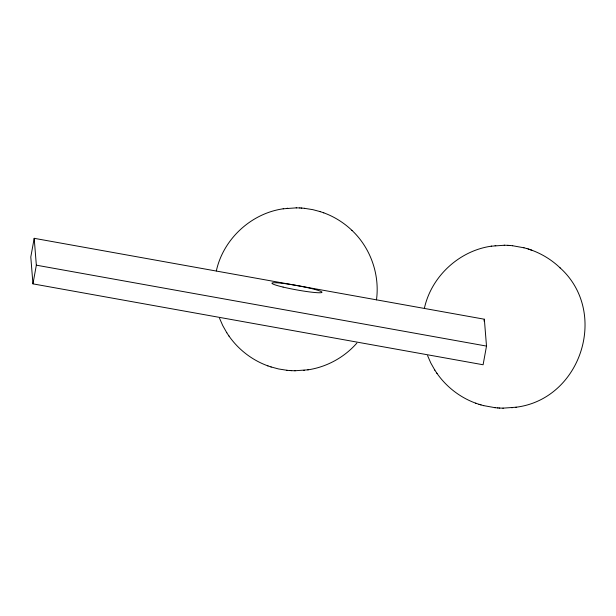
<?xml version="1.0" encoding="UTF-8"?>
<svg xmlns="http://www.w3.org/2000/svg" width="616" height="616" viewBox="0 0 616 616"><rect width="100%" height="100%" fill="white"/><g stroke="black" fill="none" stroke-linecap="round" stroke-linejoin="round"><path stroke-width="0.92" d="M376.476 299.869C379.926 274.505 370.524 247.832 351.859 230.299M34.196 238.315L30.8 257.003L32.948 283.861L483.106 364.764L486.501 346.084L484.345 319.219L34.196 238.315L36.344 265.18L32.948 283.861M484.007 321.09L484.345 319.219M216.339 270.901C223.308 238.993 251.236 213.221 283.56 208.747M424.385 308.293C431.362 276.384 459.282 250.612 491.614 246.138M515.869 407.253C581.319 399.283 609.263 311.958 559.905 267.69M356.887 343.081C344.336 357.395 326.665 367.082 307.823 369.862M287.041 208.3L287.718 208.231M495.095 245.692L495.772 245.622M304.343 370.308L303.665 370.378M512.389 407.7L511.719 407.769M283.198 208.793L296.565 207.846M491.252 246.192L504.612 245.237M308.185 369.808L294.825 370.763M516.231 407.207L502.872 408.154M299.707 207.946L301.786 208.077M507.761 245.337L509.832 245.468M289.605 370.532L291.676 370.663M497.651 407.923L499.722 408.054M296.18 207.838L300 207.954M504.227 245.23L508.046 245.345M291.391 370.655L295.203 370.77M499.437 408.046L503.257 408.162M304.35 208.308L312.828 209.656L320.459 211.696M512.397 245.699L524.039 247.809M270.932 366.913L278.555 368.953L287.041 370.301M483.445 405.582L495.087 407.692M301.386 208.039L304.612 208.331M509.432 245.43L512.666 245.722M286.771 370.278L290.005 370.57M494.817 407.669L498.051 407.961M36.344 265.18L486.501 346.084M523.777 247.74C537.383 251.159 550.042 258.212 560.16 267.929M526.464 248.479L526.865 248.587M478.978 404.304L483.706 405.659M480.619 404.812L481.019 404.92M531.816 250.219L528.228 248.995M323.392 212.697C334.08 216.532 343.913 222.684 352.113 230.538M436.844 373.173C446.377 386.94 460.275 397.643 476.045 403.303M228.798 335.774C238.33 349.549 252.221 360.252 267.991 365.912M320.174 211.604L323.77 212.828M475.668 403.172L479.256 404.396M267.621 365.781L271.209 367.005M427.581 355.625L430.761 362.916L434.842 370.147M219.535 318.233L222.715 325.517L226.796 332.748M434.65 369.854L437.029 373.45M226.603 332.463L228.983 336.059M283.09 287.079A25.418 2.171 10.3 0 0 321.922 292.392A25.418 2.171 10.3 0 0 285.878 283.768A25.418 2.171 10.3 0 0 283.09 287.079"/></g></svg>
